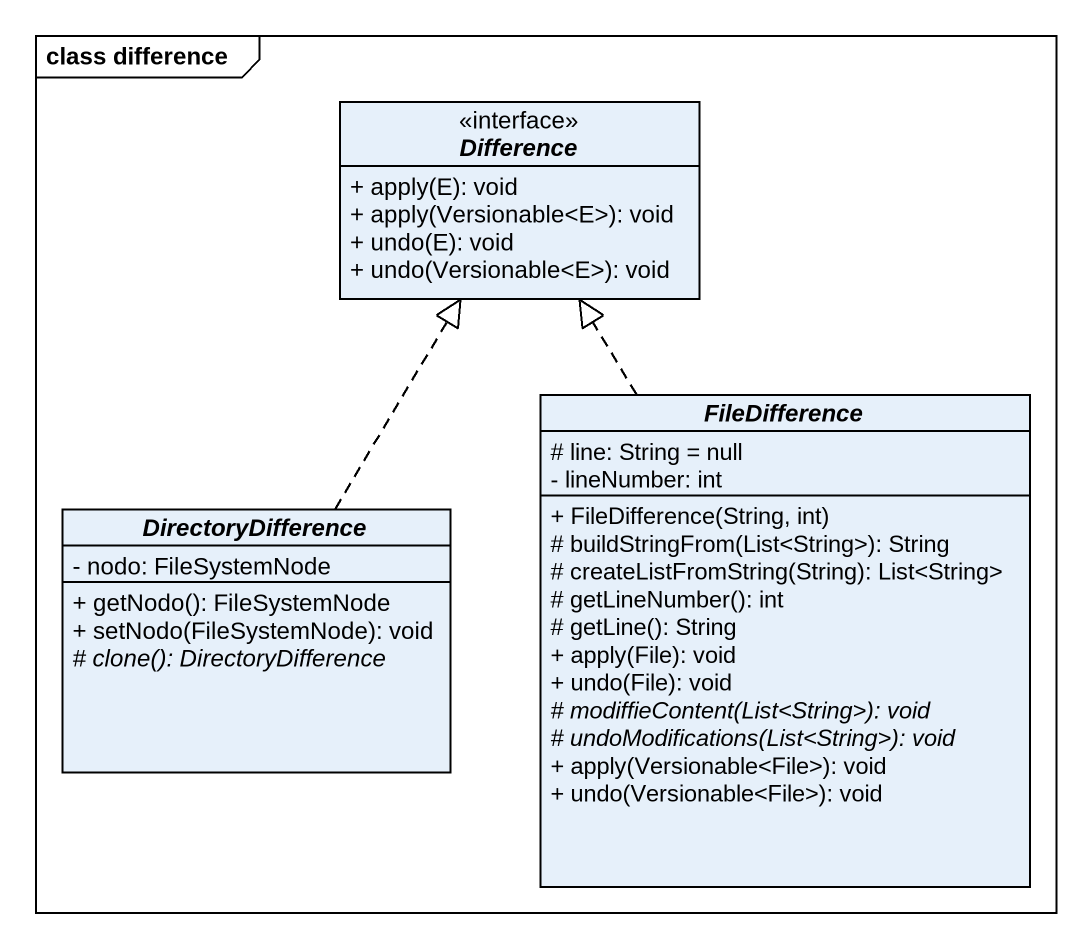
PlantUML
@startuml
mainframe class difference
hide circle
hide empty members
skinparam classAttributeIconSize 0
interface Difference <<interface>> {
  + apply(E): void
  + apply(Versionable<E>): void
  + undo(E): void
  + undo(Versionable<E>): void
}
abstract class FileDifference {
  # line: String = null
  - lineNumber: int
  + FileDifference(String, int)
  # buildStringFrom(List<String>): String
  # createListFromString(String): List<String>
  # getLineNumber(): int
  # getLine(): String
  + apply(File): void
  + undo(File): void
  {abstract} # modiffieContent(List<String>): void
  {abstract} # undoModifications(List<String>): void
  + apply(Versionable<File>): void
  + undo(Versionable<File>): void
}
abstract class DirectoryDifference {
  - nodo: FileSystemNode
  + getNodo(): FileSystemNode
  + setNodo(FileSystemNode): void
  {abstract} # clone(): DirectoryDifference
}
FileDifference .up.|> Difference
DirectoryDifference .up.|> Difference
@enduml
